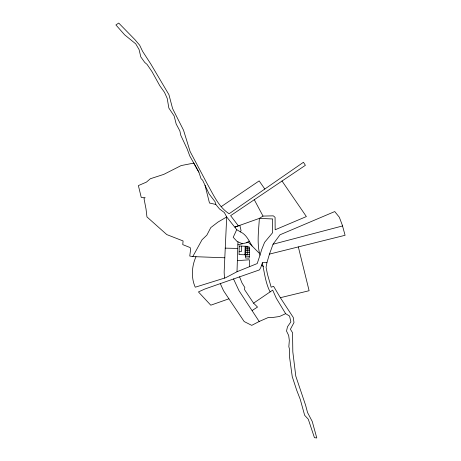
<?xml version="1.0" encoding="UTF-8"?>
<svg xmlns="http://www.w3.org/2000/svg" width="461" height="461" viewBox="0 0 461 461"><rect width="100%" height="100%" fill="white"/><g stroke="black" fill="none" stroke-linecap="round" stroke-linejoin="round"><path stroke-width="0.69" d="M269.46 254.097L345.087 235.289L342.316 225.158L339.325 217.223L334.738 211.564L280.011 234.787L273.039 244.226L269.46 254.097L266.931 262.672L262.286 262.672C264.453 272.439 265.427 282.749 270.1 291.905L253.579 303.159L244.48 289.52L244.843 287.531L241.95 282.835L239.564 276.819M196 256.719C191.713 266.049 190.987 277.804 195.245 287.203L225.608 277.758L237.012 271.731L237.957 241.846L236.977 241.345L233.208 237.306L236.724 229.641L226.697 216.958L224.369 212.556L219.528 208.966L215.823 204.454L215.028 201.705L209.075 193.879L202.604 180.165L201.059 178.718L198.864 172.149L193.776 163.102L181.161 165.568L163.782 174.385L150.349 178.747L146.402 182.124L138.381 185.593L141.239 197.429L145.14 197.654L143.982 198.455L146.028 209.046L146.95 216.918L166.784 234.586L183.086 240.959L182.758 244.624L190.214 247.603L190.566 249.885L189.748 256.034L192.773 256.598L224.784 257.785M241.506 246.111L241.328 251.631L239.115 251.562M244.912 254.789L245.189 246.232M237.012 271.731L257.192 263.571L259.981 255.244C256.714 243.402 258.673 230.673 259.364 218.387L263.006 216.088L273.292 215.846L275.067 217.315L275.159 229.78L306.369 216.561L281.982 180.966M266.931 262.672L266.083 267.299L267.461 274.243L271.166 287.209L273.598 286.304L280.346 297.702L293.254 317.427L293.991 322.55L290.418 329.252L292.556 332.715L292.821 351.893L295.795 376.159L305.614 405.288L307.545 412.543L312.241 421.475L316.782 437.95L314.454 437.691L308.288 419.233L304.658 415.303L300.244 399.341L296.682 390.19L292.239 376.62L289.364 355.754L289.548 349.432L288.834 346.666L289.329 340.477L288.678 335.504L286.512 331.05L287.491 326.763L290.879 321.859L289.583 316.073L285.63 313.67L276.306 298.267L272.687 290.113L270.1 291.905M259.981 255.244L261.692 249.58L264.591 242.348L272.612 232.69L272.658 218.958L259.364 218.387L234.931 227.083L238.377 225.85L230.621 215.662L305.395 165.303L303.442 162.278L229.105 213.76C218.572 206.903 213.397 194.646 207.352 184.095L190.116 151.548L183.541 130.233L172.598 108.589L168.933 94.684L150.707 63.849L142.605 51.355L139.666 45.207L134.906 39.617L118.713 23.05L115.913 24.963L124.654 34.846L135.73 43.847L139.072 49.546L140.807 56.893L144.731 62.419L147.065 64.402L152.015 71.657L159.731 85.625L164.514 92.384L167.199 98.36L168.859 108.076L174.131 115.936L176.194 124.032L179.836 130.878L180.827 135.407L187.189 148.978L189.748 155.939L198.864 172.149M262.361 262.931L260.799 267.507L259.434 269.904L204.615 289.11L198.443 291.934L210.775 305.194L228.91 298.82L244.18 321.553L251.741 325.362L259.191 321.484L268.36 317.468L272.86 317.456L279.516 316.5L285.63 313.67M252.115 246.03C248.905 240.826 246.41 234.482 240.406 231.9L241.086 230.621L239.812 225.343M192.773 256.598L202.022 239.783L206.839 235.162L210.792 227.601L217.984 222.075L226.697 216.958L224.144 272.123L224.467 278.121M221.147 206.684L259.163 180.885L264.804 189.033M252.173 310.489L257.532 307.066L253.579 303.159M246.272 242.803L249.217 241.166M273.039 244.226L342.529 225.948M237.859 244.877L248.398 242.279L259.128 253.106M280.346 297.702L309.106 290.718L298.336 246.912M237.352 260.638L249.401 259.785L249.62 266.637M225.222 248.133L237.743 248.433M245.84 248.819L249.522 248.934M245.782 250.657L249.464 250.778M245.719 252.501L249.401 252.616M245.661 254.339L249.343 254.46M245.604 256.183L249.286 256.299M215.823 204.454L209.484 203.019L205.018 185.276M237.957 241.846L242.394 243.76M236.724 229.641L240.406 231.9M261.623 265.087L263.433 266.521M228.91 298.82L223.556 290.753L220.364 283.769M259.191 321.484L238.965 290.637L233.52 278.922M254.201 199.544L263.006 216.088M239.294 246.041L239.017 254.599L247.626 254.875L247.903 246.318L239.294 246.041M245.897 246.975L245.54 258.022L249.222 258.143L249.58 247.096L245.897 246.975"/></g></svg>
